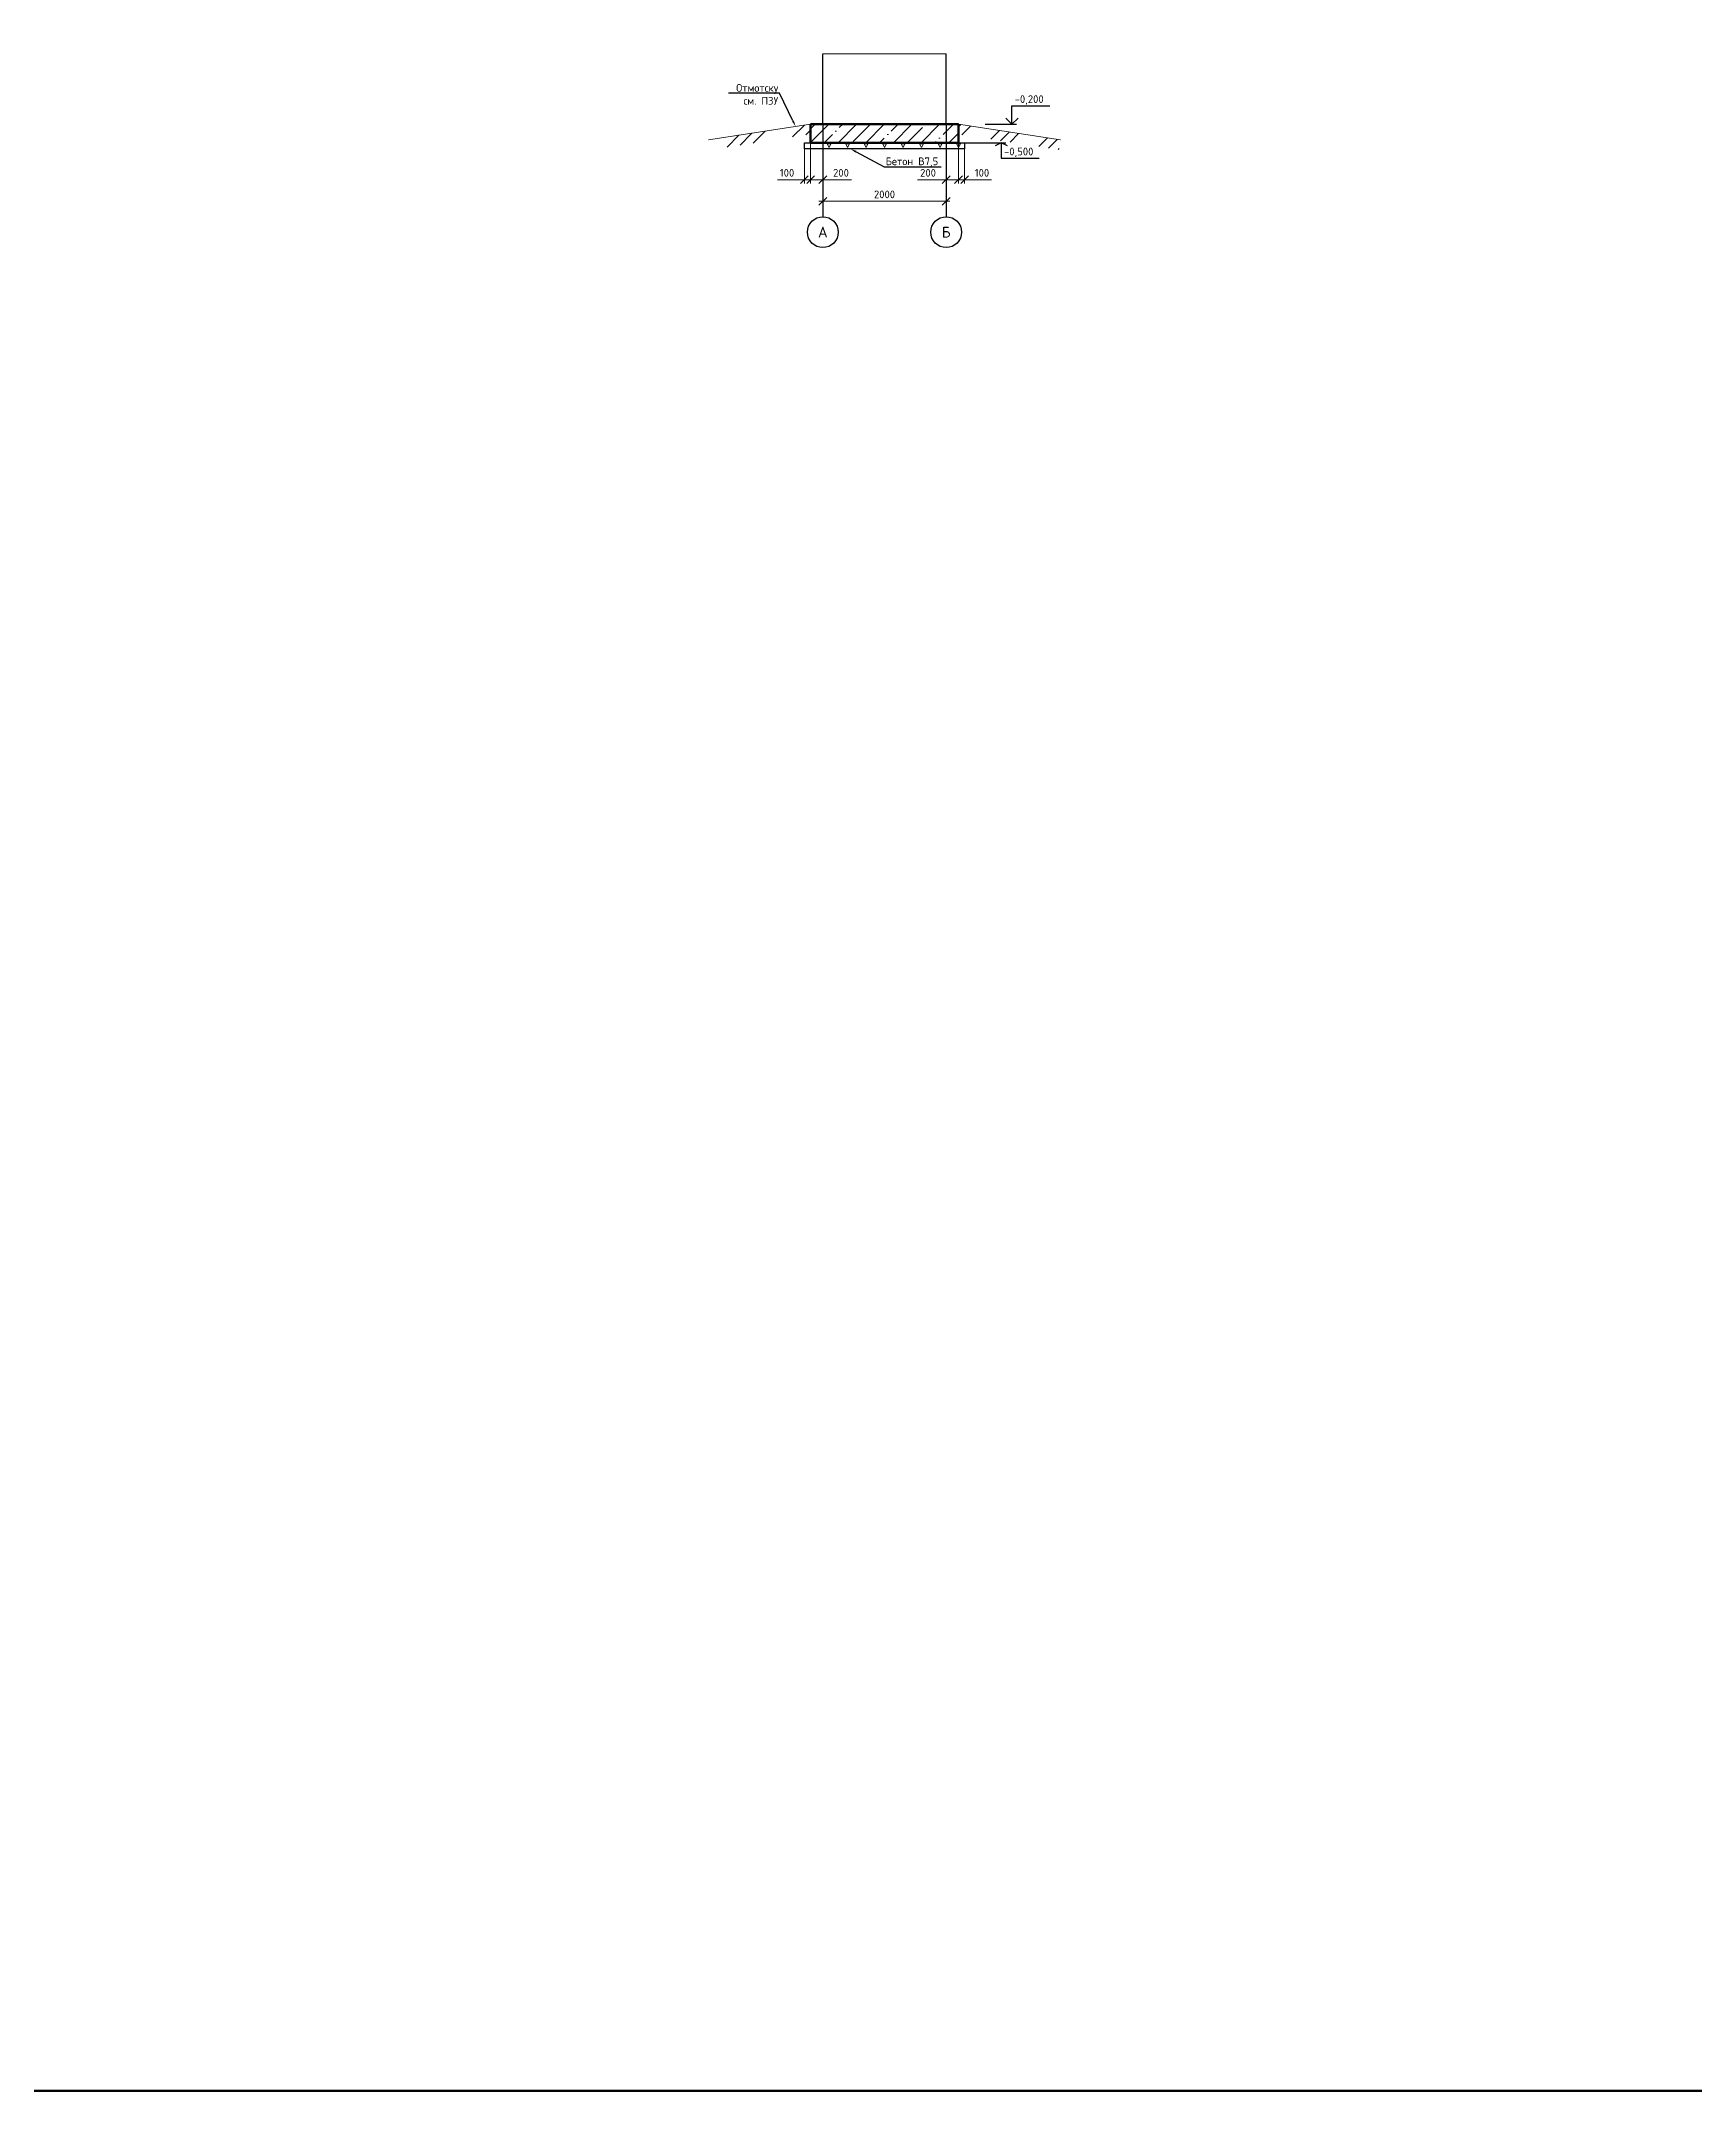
# Model space of a CAD drawing. Header units: millimetres. Extents: x 4377177 to 5189855, y -1123065 to -1017046.
# Drawn here: x 4750517 to 4777343, y -1122385 to -1089134 of the extents above; entities that cross this region are included whole.
import ezdxf
from ezdxf import colors
from ezdxf.entities.mleader import LeaderData, LeaderLine
from ezdxf.enums import TextEntityAlignment as Align
from ezdxf.math import Vec2, Vec3

# ---------------------------------------------------------------- set-up
doc = ezdxf.new("R2010")
doc.units = ezdxf.units.MM
doc.linetypes.add('ГОСТ 2.303 5', pattern=[24, 20, -1.5, 1, -1.5])
doc.layers.get('Defpoints').update_dxf_attribs({"color": 3})
for name, color, linetype, lineweight in [('второстепенные', 7, 'Continuous', 25), ('выноска', 7, 'Continuous', 18), ('СПДС_РАЗМЕРЫ', 7, 'Continuous', 18), ('СПДС_СИМВОЛЫ', 7, 'Continuous', 25), ('текст', 7, 'Continuous', 20), ('Фундамент', 7, 'Continuous', 53), ('штриховка', 7, 'Continuous', 9)]:
    doc.layers.add(name, color=color, linetype=linetype, lineweight=lineweight)
doc.layers.add('СПДС_Оси', color=7, linetype='ГОСТ 2.303 5')
doc.styles.add('ISOCPEUR', font='isocpeur.ttf')
doc.styles.add('ВНИПИТЕКСТ', font='isocpeui.ttf')
doc.styles.add('ГОСТ 2.304', font='isocpeur.ttf')
doc.dimstyles.new('СПДС$0', dxfattribs={"dimscale": 100, "dimtxt": 2.5, "dimasz": 2.5, "dimexe": 1.25, "dimexo": 0.004, "dimgap": 1, "dimtad": 1, "dimdec": 0, "dimtxsty": 'ВНИПИТЕКСТ', "dimblk": 'OBLIQUE', "dimcen": 0, "dimdle": 1.25, "dimclrd": 256, "dimclre": 256, "dimclrt": 256, "dimadec": 0, "dimazin": 2, "dimtfac": 1, "dimtdec": 0, "dimtmove": 1, "dimatfit": 3, "dimldrblk": 'NONE', "dimfxl": 1, "dimlwd": -1, "dimlwe": -1, "dimarcsym": 0})

# ---------------------------------------------------------------- blocks, each defined once
blk = doc.blocks.new('_Oblique')
at = {"color": 0, "linetype": 'ByBlock', "lineweight": -2}
blk.add_line((-0.5, -0.5), (0.5, 0.5), dxfattribs=at)
blk = doc.blocks.new('*D198')
at = {"layer": 'Defpoints', "color": 0, "linetype": 'Continuous', "ltscale": 0.166667, "transparency": 16777216}
for p in [(4763198, -1091734), (4763198, -1091820), (4765198, -1091846)]:
    blk.add_point(p, dxfattribs=at)
at = {"layer": 'СПДС_РАЗМЕРЫ', "linetype": 'Continuous', "ltscale": 0.166667, "transparency": 16777216}
for p, q in [((4765260, -1091734), (4763135, -1091734)), ((4763198, -1091819), (4763198, -1091672)), ((4765198, -1091846), (4765198, -1091672))]:
    blk.add_line(p, q, dxfattribs=at)
at = {"layer": 'СПДС_РАЗМЕРЫ', "linetype": 'Continuous', "ltscale": 0.166667, "transparency": 16777216, "xscale": 125, "yscale": 125, "zscale": 125, "rotation": 180}
blk.add_blockref('_Oblique', (4763198, -1091734), dxfattribs=at)
at = {"layer": 'СПДС_РАЗМЕРЫ', "linetype": 'Continuous', "ltscale": 0.166667, "transparency": 16777216, "xscale": 125, "yscale": 125, "zscale": 125}
blk.add_blockref('_Oblique', (4765198, -1091734), dxfattribs=at)
at = {"layer": 'СПДС_РАЗМЕРЫ', "linetype": 'Continuous', "ltscale": 0.166667, "transparency": 16777216, "insert": (4764198, -1091622), "char_height": 125, "attachment_point": 5, "style": 'ISOCPEUR'}
blk.add_mtext('2000', dxfattribs=at)
blk = doc.blocks.new('_NONE')
blk = doc.blocks.new('*D191')
at = {"layer": 'Defpoints', "color": 0, "linetype": 'Continuous', "ltscale": 0.166667, "transparency": 16777216}
for p in [(4762998, -1090784), (4763198, -1091265), (4763198, -1091384)]:
    blk.add_point(p, dxfattribs=at)
at = {"layer": 'СПДС_РАЗМЕРЫ', "linetype": 'Continuous', "ltscale": 0.166667, "transparency": 16777216}
for p, q in [((4762998, -1090785), (4762998, -1091447)), ((4763198, -1091265), (4763198, -1091447)), ((4762935, -1091384), (4763198, -1091384)), ((4763198, -1091384), (4763660, -1091384))]:
    blk.add_line(p, q, dxfattribs=at)
at = {"layer": 'СПДС_РАЗМЕРЫ', "linetype": 'Continuous', "ltscale": 0.166667, "transparency": 16777216, "xscale": 125, "yscale": 125, "zscale": 125, "rotation": 180}
blk.add_blockref('_Oblique', (4762998, -1091384), dxfattribs=at)
at = {"layer": 'СПДС_РАЗМЕРЫ', "linetype": 'Continuous', "ltscale": 0.166667, "transparency": 16777216, "xscale": 125, "yscale": 125, "zscale": 125}
blk.add_blockref('_Oblique', (4763198, -1091384), dxfattribs=at)
at = {"layer": 'СПДС_РАЗМЕРЫ', "linetype": 'Continuous', "ltscale": 0.166667, "transparency": 16777216, "insert": (4763492, -1091272), "char_height": 125, "attachment_point": 5, "style": 'ISOCPEUR'}
blk.add_mtext('200', dxfattribs=at)
blk = doc.blocks.new('*D200')
at = {"layer": 'Defpoints', "color": 0, "linetype": 'Continuous', "ltscale": 0.166667, "transparency": 16777216}
for p in [(4762898, -1090884), (4762998, -1090784), (4762898, -1091384)]:
    blk.add_point(p, dxfattribs=at)
at = {"layer": 'СПДС_РАЗМЕРЫ', "linetype": 'Continuous', "ltscale": 0.166667, "transparency": 16777216}
for p, q in [((4762898, -1090885), (4762898, -1091447)), ((4762998, -1090785), (4762998, -1091447)), ((4762898, -1091384), (4762460, -1091384)), ((4763060, -1091384), (4762898, -1091384))]:
    blk.add_line(p, q, dxfattribs=at)
at = {"layer": 'СПДС_РАЗМЕРЫ', "linetype": 'Continuous', "ltscale": 0.166667, "transparency": 16777216, "xscale": 125, "yscale": 125, "zscale": 125, "rotation": 180}
blk.add_blockref('_Oblique', (4762898, -1091384), dxfattribs=at)
at = {"layer": 'СПДС_РАЗМЕРЫ', "linetype": 'Continuous', "ltscale": 0.166667, "transparency": 16777216, "xscale": 125, "yscale": 125, "zscale": 125}
blk.add_blockref('_Oblique', (4762998, -1091384), dxfattribs=at)
at = {"layer": 'СПДС_РАЗМЕРЫ', "linetype": 'Continuous', "ltscale": 0.166667, "transparency": 16777216, "insert": (4762617, -1091272), "char_height": 125, "attachment_point": 5, "style": 'ISOCPEUR'}
blk.add_mtext('100', dxfattribs=at)
blk = doc.blocks.new('*D192')
at = {"layer": 'Defpoints', "color": 0, "linetype": 'Continuous', "ltscale": 0.166667, "transparency": 16777216}
for p in [(4765398, -1090784), (4765498, -1090884), (4765498, -1091384)]:
    blk.add_point(p, dxfattribs=at)
at = {"layer": 'СПДС_РАЗМЕРЫ', "linetype": 'Continuous', "ltscale": 0.166667, "transparency": 16777216}
for p, q in [((4765398, -1090785), (4765398, -1091447)), ((4765498, -1090885), (4765498, -1091447)), ((4765335, -1091384), (4765498, -1091384)), ((4765498, -1091384), (4765935, -1091384))]:
    blk.add_line(p, q, dxfattribs=at)
at = {"layer": 'СПДС_РАЗМЕРЫ', "linetype": 'Continuous', "ltscale": 0.166667, "transparency": 16777216, "xscale": 125, "yscale": 125, "zscale": 125, "rotation": 180}
blk.add_blockref('_Oblique', (4765398, -1091384), dxfattribs=at)
at = {"layer": 'СПДС_РАЗМЕРЫ', "linetype": 'Continuous', "ltscale": 0.166667, "transparency": 16777216, "xscale": 125, "yscale": 125, "zscale": 125}
blk.add_blockref('_Oblique', (4765498, -1091384), dxfattribs=at)
at = {"layer": 'СПДС_РАЗМЕРЫ', "linetype": 'Continuous', "ltscale": 0.166667, "transparency": 16777216, "insert": (4765779, -1091272), "char_height": 125, "attachment_point": 5, "style": 'ISOCPEUR'}
blk.add_mtext('100', dxfattribs=at)
blk = doc.blocks.new('*D193')
at = {"layer": 'Defpoints', "color": 0, "linetype": 'Continuous', "ltscale": 0.166667, "transparency": 16777216}
for p in [(4765398, -1090784), (4765198, -1091265), (4765198, -1091384)]:
    blk.add_point(p, dxfattribs=at)
at = {"layer": 'СПДС_РАЗМЕРЫ', "linetype": 'Continuous', "ltscale": 0.166667, "transparency": 16777216}
for p, q in [((4765398, -1090785), (4765398, -1091447)), ((4765198, -1091265), (4765198, -1091447)), ((4765198, -1091384), (4764735, -1091384)), ((4765460, -1091384), (4765198, -1091384))]:
    blk.add_line(p, q, dxfattribs=at)
at = {"layer": 'СПДС_РАЗМЕРЫ', "linetype": 'Continuous', "ltscale": 0.166667, "transparency": 16777216, "xscale": 125, "yscale": 125, "zscale": 125, "rotation": 180}
blk.add_blockref('_Oblique', (4765198, -1091384), dxfattribs=at)
at = {"layer": 'СПДС_РАЗМЕРЫ', "linetype": 'Continuous', "ltscale": 0.166667, "transparency": 16777216, "xscale": 125, "yscale": 125, "zscale": 125}
blk.add_blockref('_Oblique', (4765398, -1091384), dxfattribs=at)
at = {"layer": 'СПДС_РАЗМЕРЫ', "linetype": 'Continuous', "ltscale": 0.166667, "transparency": 16777216, "insert": (4764904, -1091272), "char_height": 125, "attachment_point": 5, "style": 'ISOCPEUR'}
blk.add_mtext('200', dxfattribs=at)

msp = doc.modelspace()

# ---------------------------------------------------------------- hatches: boundary and pattern name
at = {"layer": 'штриховка', "ltscale": 0.066667}
h = msp.add_hatch(dxfattribs=at)
h.set_pattern_fill('GROUNDBORDER', color=256, scale=40, style=0, pattern_type=2)
h.set_pattern_definition([(45, (308572.9, 3673.6), (-449.99993, 449.99993), []), (45, (308752.9, 3673.6), (-449.99993, 449.99993), []), (45, (308032.9, 3673.6), (-449.99993, 449.99993), [])])
h.paths.add_polyline_path([(4761345.3, -1090739.1), (4762997.8, -1090484.3), (4762997.8, -1090484.3), (4763022.1, -1090642.4), (4761369.7, -1090897.2)], flags=0)
at = {"layer": 'штриховка', "ltscale": 50}
h = msp.add_hatch(dxfattribs=at)
h.set_pattern_fill('ANSI35', color=256, scale=50)
h.paths.add_polyline_path([(4762997.8, -1090484.3), (4765397.8, -1090484.3), (4765397.8, -1090784.3), (4762997.8, -1090784.3)])
at = {"layer": 'штриховка', "ltscale": 0.066667}
h = msp.add_hatch(dxfattribs=at)
h.set_pattern_fill('GROUNDBORDER', color=256, scale=40, style=0, pattern_type=2)
h.set_pattern_definition([(45, (308222.9, 3673.6), (-449.99993, 449.99993), []), (45, (308402.9, 3673.6), (-449.99993, 449.99993), []), (45, (307682.9, 3673.6), (-449.99993, 449.99993), [])])
h.paths.add_polyline_path([(4767050.2, -1090739.1), (4765397.8, -1090484.3), (4765397.8, -1090484.3), (4765373.4, -1090642.4), (4767025.8, -1090897.2)], flags=0)
at = {"layer": 'штриховка', "ltscale": 1.333333}
h = msp.add_hatch(dxfattribs=at)
h.set_pattern_fill('БЕТОННАЯ ПОДГОТОВКА', color=256, scale=60, pattern_type=2)
h.set_pattern_definition([(45, (4769687.77, -1090174.3), (0, 600), [84.84, -169.68, 42.42, -254.58, 84.84, -212.168]), (135, (4770077.77, -1090144.3), (-600, 0), [84.84, -127.26, 42.42, -212.16, 84.84, -297.008]), (63.435, (4769597.77, -1090264.3), (3e-08, 600), [67.08, -268.32, 67.08, -268.34, 0, 0]), (116.565, (4769597.77, -1090264.3), (-2e-07, 600), [67.08, -268.32, 67.08, -268.34, 0, 0]), (0, (4769597.8, -1090204.3), (0, 600), [30, -240, 60, -240, 30, 0]), (0, (4769597.8, -1090114.3), (0, 600), [-90, 60, -240, 0, -210, 0]), (0, (4769597.8, -1090084.3), (0, 600), [-240, 0, -180, 60, -120, 0]), (0, (4769597.8, -1089994.3), (0, 600), [-120, 0, -150, 60, -270, 0]), (0, (4769597.8, -1089904.3), (0, 600), [-120, 60, -240, 60, -120, 0]), (0, (4769597.8, -1089754.3), (0, 600), [-90, 60, -120, 0, -330, 0]), (0, (4769597.8, -1089724.3), (0, 600), [-120, 0, -360, 60, -60, 0]), (90, (4769627.8, -1090144.3), (-600, 4e-14), [-180, 0, -180, 0, -240, 0]), (90, (4769687.8, -1090264.3), (-600, 4e-14), [-90, 60, -240, 0, -210, 0]), (90, (4769747.8, -1090264.3), (-600, 4e-14), [-240, 0, -210, 60, -90, 0]), (90, (4770077.8, -1090264.3), (-600, 4e-14), [-120, 60, -300, 60, -60, 0]), (90, (4769657.8, -1090204.3), (-600, 4e-14), [-180, 0, -210, 0, -210, 0]), (90, (4769717.8, -1090204.3), (-600, 4e-14), [-150, 0, -330, 0, -120, 0]), (90, (4769777.8, -1090174.3), (-600, 4e-14), [-300, 0, -90, 0, -210, 0]), (90, (4769807.8, -1090234.3), (-600, 4e-14), [-270, 0, -120, 0, -150, 0]), (90, (4769867.8, -1090144.3), (-600, 4e-14), [-240, 0, -90, 0, -240, 0]), (90, (4769897.8, -1090114.3), (-600, 4e-14), [-270, 0, -120, 0, -210, 0]), (90, (4769927.8, -1090264.3), (-600, 4e-14), [-360, 0, -150, 0, -90, 0]), (90, (4769957.8, -1090174.3), (-600, 4e-14), [-120, 0, -240, 0, -240, 0]), (90, (4769987.8, -1090204.3), (-600, 4e-14), [-270, 0, -150, 0, -180, 0]), (90, (4770017.8, -1090234.3), (-600, 4e-14), [-240, 0, -180, 0, -180, 0]), (90, (4770077.8, -1090204.3), (-600, 4e-14), [-180, 0, -180, 0, -240, 0]), (90, (4770137.8, -1090174.3), (-600, 4e-14), [-240, 0, -120, 0, -240, 0]), (90, (4770167.8, -1090144.3), (-600, 4e-14), [-90, 0, -360, 0, -150, 0])])
h.paths.add_polyline_path([(4765497.8, -1090884.3), (4765497.8, -1090784.3), (4763197.8, -1090784.3), (4763197.8, -1090884.3)])

# ---------------------------------------------------------------- linework, layer by layer
at = {"linetype": 'Continuous', "ltscale": 0.166667}
for p, q in [((4763197.8, -1090484.3), (4763197.8, -1089342.4)), ((4765197.8, -1090484.3), (4765197.8, -1089342.4))]:
    msp.add_line(p, q, dxfattribs=at)
at = {"linetype": 'Continuous', "lineweight": 100, "ltscale": 0.083333}
msp.add_lwpolyline([(4646493.6, -1056828.7), (4804168.6, -1056828.7), (4804168.6, -1122385.2), (4646493.6, -1122385.2)], close=True, dxfattribs=at)
at = {"layer": 'второстепенные', "ltscale": 1.333333}
msp.add_lwpolyline([(4762897.8, -1090784.3), (4765497.8, -1090784.3), (4765497.8, -1090884.3), (4762897.8, -1090884.3)], close=True, dxfattribs=at)
at = {"layer": 'выноска'}
msp.add_lwpolyline([(4763197.8, -1089342.4), (4765197.8, -1089342.4)], dxfattribs=at)
at = {"layer": 'СПДС_Оси', "linetype": 'ГОСТ 2.303 5', "lineweight": 25, "ltscale": 0.166667}
for points in [[(4763197.8, -1090484.3), (4763197.8, -1091984.3)], [(4765197.8, -1090484.3), (4765197.8, -1091984.3)]]:
    msp.add_lwpolyline(points, dxfattribs=at)
at = {"layer": 'СПДС_Оси', "linetype": 'Continuous', "lineweight": 25, "ltscale": 0.166667}
for centre in [(4763197.8, -1092234.3), (4765197.8, -1092234.3)]:
    msp.add_circle(centre, 250, dxfattribs=at)
at = {"layer": 'СПДС_СИМВОЛЫ', "linetype": 'Continuous', "lineweight": 25, "ltscale": 50}
for p, q in [((4766264.3, -1090484.3), (4766264.3, -1090184.3)), ((4766264.3, -1090184.3), (4766879, -1090184.3)), ((4765831, -1090484.3), (4766339.3, -1090484.3)), ((4765388.7, -1090784.3), (4766166.9, -1090784.3)), ((4766091.9, -1090784.3), (4766091.9, -1091034.3)), ((4766091.9, -1091034.3), (4766706.5, -1091034.3))]:
    msp.add_line(p, q, dxfattribs=at)
for points in [[(4766164.3, -1090384.3), (4766264.3, -1090484.3), (4766364.3, -1090384.3)], [(4766191.9, -1090834.3), (4766091.9, -1090784.3), (4765991.9, -1090834.3)]]:
    msp.add_lwpolyline(points, dxfattribs=at)
at = {"layer": 'Фундамент', "linetype": 'Continuous', "ltscale": 0.166667}
msp.add_lwpolyline([(4762997.8, -1090484.3), (4765397.8, -1090484.3), (4765397.8, -1090784.3), (4762997.8, -1090784.3)], close=True, dxfattribs=at)
at = {"layer": 'штриховка', "linetype": 'Continuous', "ltscale": 0.066667}
for points in [[(4761345.3, -1090739.1), (4762997.8, -1090484.3)], [(4767050.2, -1090739.1), (4765397.8, -1090484.3)]]:
    msp.add_lwpolyline(points, dxfattribs=at)

# ---------------------------------------------------------------- texts
at = {"layer": 'СПДС_СИМВОЛЫ', "linetype": 'Continuous', "lineweight": 25, "ltscale": 50, "style": 'ГОСТ 2.304'}
for s, p in [('-0,200', (4766309.3, -1090139.3)), ('-0,500', (4766136.9, -1090989.3))]:
    msp.add_text(s, height=125, dxfattribs=at).set_placement(p)
at = {"layer": 'текст', "ltscale": 0.166667, "style": 'ГОСТ 2.304'}
for s, p in [('А', (4763197.8, -1092234.3)), ('Б', (4765197.8, -1092234.3))]:
    msp.add_text(s, height=175, dxfattribs=at).set_placement(p, align=Align.MIDDLE_CENTER)

# ---------------------------------------------------------------- dimensions: what is measured, and where the dimension line sits
at = {"layer": 'СПДС_РАЗМЕРЫ', "linetype": 'Continuous', "ltscale": 0.166667}
for base, p1, p2, override, picture, middle in [((4762897.8, -1091384.3), (4762997.8, -1090784.3), (4762897.8, -1090884.3), {"dimscale": 50, "dimtxsty": 'ISOCPEUR', "dimtmove": 0}, '*D200', (4762616.5, -1091271.8)), ((4763197.8, -1091384.3), (4762997.8, -1090784.3), (4763197.8, -1091264.8), {"dimscale": 50, "dimtxsty": 'ISOCPEUR', "dimtmove": 0}, '*D191', (4763491.5, -1091271.8)), ((4763197.8, -1091734.3), (4765197.8, -1091845.8), (4763197.8, -1091819.6), {"dimscale": 50, "dimtxsty": 'ISOCPEUR'}, '*D198', (4764197.8, -1091621.8))]:
    dim = msp.add_linear_dim(base=base, p1=p1, p2=p2, dimstyle='СПДС$0', override=override, dxfattribs=at)
    dim.commit()
    dim.dimension.update_dxf_attribs({"geometry": picture, "text_midpoint": middle})
for base, p2, picture, middle in [((4765197.8, -1091384.3), (4765197.8, -1091264.8), '*D193', (4764904, -1091271.8)), ((4765497.8, -1091384.3), (4765497.8, -1090884.3), '*D192', (4765779, -1091271.8))]:
    dim = msp.add_linear_dim(base=base, p1=(4765397.8, -1090784.3), p2=p2, angle=180, dimstyle='СПДС$0', override={"dimscale": 50, "dimtxsty": 'ISOCPEUR', "dimtmove": 0}, dxfattribs=at)
    dim.commit()
    dim.dimension.update_dxf_attribs({"geometry": picture, "text_midpoint": middle})

# ---------------------------------------------------------------- leaders
at = {"layer": 'выноска', "ltscale": 50}
ml = msp.add_multileader_mtext('Standard', dxfattribs=at)
ml.set_content('Отмотску\\Pсм. ПЗУ', color=256, style='ISOCPEUR')
ml.set_leader_properties()
ml.build(insert=Vec2(0, 0))
ml.multileader.update_dxf_attribs({"text_left_attachment_type": 6, "text_right_attachment_type": 6, "dogleg_length": 0.36, "arrow_head_size": 100, "scale": 50})
ctx = ml.context
ctx.base_point, ctx.scale, ctx.char_height, ctx.arrow_head_size, ctx.landing_gap_size, ctx.plane_origin = Vec3(4761732.3, -1089982.5), 50, 125, 100, 4.5, Vec3(4763056.8, -1090521.5)
ctx.left_attachment, ctx.right_attachment, ctx.text_align_type = 6, 6, 2
notes = []
notes.append((ctx, [(0, (1, 1, 0), (4762496.8, -1089982.5), (-1, 0), 18, [(0, [(4762756.8, -1090521.5)], 0, [])])]))
ctx.mtext.insert, ctx.mtext.alignment, ctx.mtext.flow_direction = Vec3(4762474.3, -1089832.5), 3, 5
ml = msp.add_multileader_mtext('Standard', dxfattribs=at)
ml.set_content('Бетон В7,5', color=256, style='ISOCPEUR')
ml.set_leader_properties()
ml.build(insert=Vec2(0, 0))
ml.multileader.update_dxf_attribs({"text_left_attachment_type": 6, "text_right_attachment_type": 6, "dogleg_length": 0.36, "arrow_head_size": 100, "scale": 50})
ctx = ml.context
ctx.base_point, ctx.scale, ctx.char_height, ctx.arrow_head_size, ctx.landing_gap_size, ctx.plane_origin = Vec3(4764211.6, -1091173.2), 50, 125, 100, 4.5, Vec3(4764049.4, -1090884.3)
ctx.left_attachment, ctx.right_attachment = 6, 6
notes.append((ctx, [(0, (1, 1, 0), (4764193.6, -1091173.2), (1, 0), 18, [(0, [(4763648.4, -1090884.3)], 0, [])])]))
ctx.mtext.insert, ctx.mtext.flow_direction = Vec3(4764216.1, -1091023.2), 5
for ctx, leaders in notes:
    for number, flags, end, landing, length, lines in leaders:
        leader = LeaderData()
        leader.index, (leader.has_last_leader_line, leader.has_dogleg_vector, leader.attachment_direction) = number, flags
        leader.last_leader_point, leader.dogleg_vector, leader.dogleg_length = Vec3(end), Vec3(landing), length
        for number, points, colour, breaks in lines:
            line = LeaderLine()
            line.index, line.vertices, line.color, line.breaks = number, Vec3.list(points), colors.encode_raw_color(colour), breaks
            leader.lines.append(line)
        ctx.leaders.append(leader)

doc.saveas('drawing.dxf')
